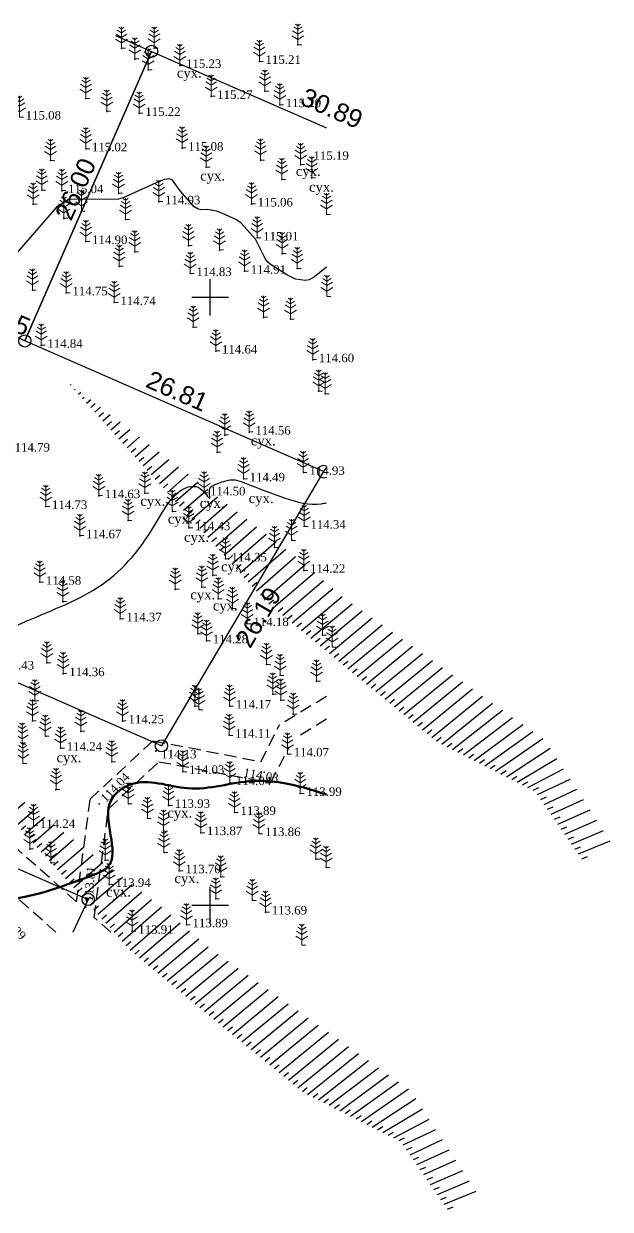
# Model space of a CAD drawing. Header units: millimetres. Extents: x 5405473 to 5405583, y 5524875 to 5524973.
# Drawn here: x 5405534.7 to 5405582.9, y 5524875 to 5524972.5 of the extents above; entities that cross this region are included whole.
import ezdxf
from ezdxf.enums import TextEntityAlignment as Align

# ---------------------------------------------------------------- set-up
doc = ezdxf.new("R2010")
doc.units = ezdxf.units.MM
doc.linetypes.add('0', pattern=[0])
doc.linetypes.add('DASHEDX2', pattern=[1.5, 1, -0.5])
doc.layers.add('11900000', color=1, linetype='Continuous', lineweight=30)
doc.layers.add('ТОЧКИ', color=7, linetype='Continuous', lineweight=30)
for name, color, linetype in [('горизонтали', 42, 'Continuous'), ('дороги', 7, 'Continuous'), ('Ділянки_Межі', 10, 'Continuous'), ('надписи', 7, 'Continuous'), ('Откос', 7, 'Continuous'), ('отметки', 7, 'Continuous'), ('промеры', 185, 'Continuous'), ('Растительность', 7, 'Continuous')]:
    doc.layers.add(name, color=color, linetype=linetype)
doc.styles.get("Standard").update_dxf_attribs({"font": 'arial.ttf'})
doc.styles.add('times', font='times.ttf')

# ---------------------------------------------------------------- blocks, each defined once
blk = doc.blocks.new('A$C51FE15A3')
at = {"layer": 'Растительность', "color": 94, "lineweight": 0}
for points in [[(-0.447, 1.172), (0, 0.895), (0.447, 1.172)], [(-0.343, 1.489), (0, 1.267), (0.343, 1.489)], [(-0.201, 1.726), (0, 1.584), (0.201, 1.726)], [(0, 1.75), (0, 0), (0.319, 0)], [(-0.493, 0.753), (0, 0.444), (0.493, 0.753)]]:
    blk.add_lwpolyline(points, dxfattribs=at)
blk = doc.blocks.new('Geo_Otkos_1', base_point=(5406079.34, 5525314.645, 108.81))
at = {"color": 0, "lineweight": -2}
for p, q in [((5406080.004, 5525313.91, 108.81), (5406080.066, 5525313.965, 108.81)), ((5406080.336, 5525313.543, 108.81), (5406080.402, 5525313.6, 108.81)), ((5406080.668, 5525313.176, 108.81), (5406080.868, 5525313.349, 108.81)), ((5406081.001, 5525312.808, 108.81), (5406081.135, 5525312.925, 108.81)), ((5406081.333, 5525312.441, 108.81), (5406081.67, 5525312.734, 108.81)), ((5406081.665, 5525312.073, 108.81), (5406082.042, 5525312.402, 108.81)), ((5406081.997, 5525311.706, 108.81), (5406082.472, 5525312.119, 108.81)), ((5406082.329, 5525311.338, 108.81), (5406082.706, 5525311.667, 108.81)), ((5406082.661, 5525310.971, 108.81), (5406083.274, 5525311.504, 108.81)), ((5406082.994, 5525310.604, 108.81), (5406083.371, 5525310.932, 108.81)), ((5406083.326, 5525310.236, 108.81), (5406084.076, 5525310.889, 108.81)), ((5406083.658, 5525309.869, 108.81), (5406084.035, 5525310.197, 108.81)), ((5406083.99, 5525309.501, 108.81), (5406084.878, 5525310.274, 108.81)), ((5406084.322, 5525309.134, 108.81), (5406084.699, 5525309.462, 108.81)), ((5406084.654, 5525308.767, 108.81), (5406085.68, 5525309.659, 108.81)), ((5406085.319, 5525308.032, 108.81), (5406086.481, 5525309.044, 108.81)), ((5406084.987, 5525308.399, 108.81), (5406085.364, 5525308.727, 108.81)), ((5406085.983, 5525307.297, 108.81), (5406087.283, 5525308.429, 108.81)), ((5406085.651, 5525307.664, 108.81), (5406086.028, 5525307.993, 108.81)), ((5406086.315, 5525306.929, 108.81), (5406086.692, 5525307.258, 108.81)), ((5406086.647, 5525306.562, 108.81), (5406088.085, 5525307.814, 108.81)), ((5406087.312, 5525305.827, 108.81), (5406088.887, 5525307.199, 108.81)), ((5406086.98, 5525306.195, 108.81), (5406087.357, 5525306.523, 108.81)), ((5406087.976, 5525305.092, 108.81), (5406089.689, 5525306.584, 108.81)), ((5406087.644, 5525305.46, 108.81), (5406088.021, 5525305.788, 108.81)), ((5406088.64, 5525304.357, 108.81), (5406090.491, 5525305.969, 108.81)), ((5406089.305, 5525303.623, 108.81), (5406091.293, 5525305.353, 108.81)), ((5406088.308, 5525304.725, 108.81), (5406088.685, 5525305.053, 108.81)), ((5406088.973, 5525303.99, 108.81), (5406089.35, 5525304.318, 108.81)), ((5406089.969, 5525302.888, 108.81), (5406092.095, 5525304.738, 108.81)), ((5406089.637, 5525303.255, 108.81), (5406090.014, 5525303.584, 108.81)), ((5406090.633, 5525302.153, 108.81), (5406092.896, 5525304.123, 108.81)), ((5406091.298, 5525301.418, 108.81), (5406093.698, 5525303.508, 108.81)), ((5406090.301, 5525302.52, 108.81), (5406090.678, 5525302.849, 108.81)), ((5406091.962, 5525300.683, 108.81), (5406094.5, 5525302.893, 108.81)), ((5406092.626, 5525299.948, 108.81), (5406095.302, 5525302.278, 108.81)), ((5406090.965, 5525301.786, 108.81), (5406091.343, 5525302.114, 108.81)), ((5406091.63, 5525301.051, 108.81), (5406092.007, 5525301.379, 108.81)), ((5406093.291, 5525299.214, 108.81), (5406096.104, 5525301.663, 108.81)), ((5406092.294, 5525300.316, 108.81), (5406092.671, 5525300.644, 108.81)), ((5406093.955, 5525298.479, 108.81), (5406096.906, 5525301.048, 108.81)), ((5406094.619, 5525297.744, 108.81), (5406097.708, 5525300.433, 108.81)), ((5406092.958, 5525299.581, 108.81), (5406093.336, 5525299.909, 108.81)), ((5406095.284, 5525297.009, 108.81), (5406098.51, 5525299.818, 108.81)), ((5406093.623, 5525298.846, 108.81), (5406094, 5525299.174, 108.81)), ((5406094.287, 5525298.111, 108.81), (5406094.664, 5525298.44, 108.81)), ((5406095.948, 5525296.274, 108.81), (5406099.292, 5525299.179, 108.81)), ((5406096.698, 5525295.63, 108.81), (5406100.052, 5525298.514, 108.81)), ((5406094.951, 5525297.376, 108.81), (5406095.329, 5525297.705, 108.81)), ((5406097.463, 5525295, 108.81), (5406100.813, 5525297.849, 108.81)), ((5406095.616, 5525296.642, 108.81), (5406095.993, 5525296.97, 108.81)), ((5406098.228, 5525294.37, 108.81), (5406101.574, 5525297.185, 108.81)), ((5406098.992, 5525293.74, 108.81), (5406102.341, 5525296.529, 108.81)), ((5406096.316, 5525295.944, 108.81), (5406096.694, 5525296.271, 108.81)), ((5406097.081, 5525295.315, 108.81), (5406097.461, 5525295.64, 108.81)), ((5406099.757, 5525293.111, 108.81), (5406103.166, 5525295.944, 108.81)), ((5406097.845, 5525294.685, 108.81), (5406098.227, 5525295.008, 108.81)), ((5406100.522, 5525292.481, 108.81), (5406103.99, 5525295.36, 108.81)), ((5406101.287, 5525291.851, 108.81), (5406104.814, 5525294.775, 108.81)), ((5406098.61, 5525294.055, 108.81), (5406098.994, 5525294.376, 108.81)), ((5406099.375, 5525293.425, 108.81), (5406099.759, 5525293.745, 108.81)), ((5406102.051, 5525291.221, 108.81), (5406105.639, 5525294.191, 108.81)), ((5406102.816, 5525290.592, 108.81), (5406106.463, 5525293.606, 108.81)), ((5406100.14, 5525292.796, 108.81), (5406100.524, 5525293.115, 108.81)), ((5406100.904, 5525292.166, 108.81), (5406101.289, 5525292.485, 108.81)), ((5406103.581, 5525289.962, 108.81), (5406107.287, 5525293.022, 108.81)), ((5406101.669, 5525291.536, 108.81), (5406102.054, 5525291.855, 108.81)), ((5406104.347, 5525289.334, 108.81), (5406108.112, 5525292.437, 108.81)), ((5406105.114, 5525288.708, 108.81), (5406108.936, 5525291.853, 108.81)), ((5406102.434, 5525290.907, 108.81), (5406102.819, 5525291.225, 108.81)), ((5406103.198, 5525290.277, 108.81), (5406103.584, 5525290.595, 108.81)), ((5406105.882, 5525288.081, 108.81), (5406109.76, 5525291.268, 108.81)), ((5406106.649, 5525287.455, 108.81), (5406110.585, 5525290.684, 108.81)), ((5406103.963, 5525289.647, 108.81), (5406104.349, 5525289.965, 108.81)), ((5406107.416, 5525286.828, 108.81), (5406111.409, 5525290.099, 108.81)), ((5406104.731, 5525289.021, 108.81), (5406105.117, 5525289.339, 108.81)), ((5406105.498, 5525288.394, 108.81), (5406105.884, 5525288.712, 108.81)), ((5406108.184, 5525286.202, 108.81), (5406112.233, 5525289.515, 108.81)), ((5406108.951, 5525285.575, 108.81), (5406113.058, 5525288.93, 108.81)), ((5406106.265, 5525287.768, 108.81), (5406106.652, 5525288.085, 108.81)), ((5406109.719, 5525284.949, 108.81), (5406113.882, 5525288.346, 108.81)), ((5406110.531, 5525284.392, 108.81), (5406114.706, 5525287.761, 108.81)), ((5406107.033, 5525287.141, 108.81), (5406107.419, 5525287.458, 108.81)), ((5406107.8, 5525286.515, 108.81), (5406108.187, 5525286.832, 108.81)), ((5406111.415, 5525283.945, 108.81), (5406115.53, 5525287.178, 108.81)), ((5406112.3, 5525283.499, 108.81), (5406116.353, 5525286.594, 108.81)), ((5406108.567, 5525285.889, 108.81), (5406108.955, 5525286.205, 108.81)), ((5406113.184, 5525283.052, 108.81), (5406117.177, 5525286.011, 108.81)), ((5406109.335, 5525285.262, 108.81), (5406109.722, 5525285.578, 108.81)), ((5406110.102, 5525284.636, 108.81), (5406110.49, 5525284.952, 108.81)), ((5406114.068, 5525282.605, 108.81), (5406118, 5525285.428, 108.81)), ((5406114.952, 5525282.158, 108.81), (5406118.824, 5525284.844, 108.81)), ((5406110.973, 5525284.169, 108.81), (5406111.365, 5525284.48, 108.81)), ((5406111.857, 5525283.722, 108.81), (5406112.253, 5525284.028, 108.81)), ((5406115.836, 5525281.711, 108.81), (5406119.427, 5525284.052, 108.81)), ((5406112.742, 5525283.275, 108.81), (5406113.141, 5525283.576, 108.81)), ((5406113.626, 5525282.828, 108.81), (5406114.03, 5525283.123, 108.81)), ((5406116.72, 5525281.264, 108.81), (5406119.976, 5525283.208, 108.81)), ((5406114.51, 5525282.381, 108.81), (5406114.918, 5525282.67, 108.81)), ((5406115.394, 5525281.934, 108.81), (5406115.808, 5525282.214, 108.81)), ((5406116.278, 5525281.487, 108.81), (5406116.702, 5525281.752, 108.81)), ((5406117.604, 5525280.817, 108.81), (5406120.525, 5525282.365, 108.81)), ((5406117.162, 5525281.04, 108.81), (5406117.597, 5525281.286, 108.81)), ((5406118.046, 5525280.593, 108.81), (5406118.495, 5525280.814, 108.81)), ((5406118.388, 5525280.256, 108.81), (5406121.074, 5525281.522, 108.81)), ((5406118.669, 5525279.848, 108.81), (5406119.122, 5525280.059, 108.81)), ((5406118.949, 5525279.439, 108.81), (5406121.624, 5525280.676, 108.81)), ((5406119.51, 5525278.623, 108.81), (5406122.175, 5525279.829, 108.81)), ((5406119.23, 5525279.031, 108.81), (5406119.684, 5525279.239, 108.81)), ((5406120.071, 5525277.806, 108.81), (5406122.725, 5525278.983, 108.81)), ((5406119.791, 5525278.215, 108.81), (5406120.247, 5525278.419, 108.81)), ((5406120.632, 5525276.99, 108.81), (5406123.276, 5525278.136, 108.81)), ((5406120.351, 5525277.398, 108.81), (5406120.809, 5525277.599, 108.81)), ((5406121.193, 5525276.173, 108.81), (5406123.827, 5525277.29, 108.81)), ((5406120.912, 5525276.582, 108.81), (5406121.372, 5525276.779, 108.81)), ((5406121.473, 5525275.765, 108.81), (5406121.934, 5525275.958, 108.81)), ((5406121.754, 5525275.357, 108.81), (5406124.377, 5525276.443, 108.81)), ((5406122.034, 5525274.948, 108.81), (5406122.497, 5525275.138, 108.81))]:
    blk.add_line(p, q, dxfattribs=at)

msp = doc.modelspace()

# ---------------------------------------------------------------- linework, layer by layer
at = {"layer": '11900000', "color": 0, "linetype": '0', "lineweight": 15, "ltscale": 0.7}
for points in [[(5405550, 5524898.496), (5405550, 5524901.504)], [(5405550, 5524898.496), (5405550, 5524901.504)], [(5405550, 5524898.496), (5405550, 5524901.504)], [(5405550, 5524898.496), (5405550, 5524901.504)], [(5405550, 5524898.496), (5405550, 5524901.504)], [(5405550, 5524898.496), (5405550, 5524901.504)], [(5405550, 5524898.496), (5405550, 5524901.504)], [(5405550, 5524898.496), (5405550, 5524901.504)], [(5405550, 5524898.496), (5405550, 5524901.504)], [(5405550, 5524898.496), (5405550, 5524901.504)], [(5405550, 5524898.496), (5405550, 5524901.504)], [(5405548.496, 5524900), (5405551.504, 5524900)], [(5405548.496, 5524900), (5405551.504, 5524900)], [(5405548.496, 5524900), (5405551.504, 5524900)], [(5405548.496, 5524900), (5405551.504, 5524900)], [(5405548.496, 5524900), (5405551.504, 5524900)], [(5405548.496, 5524900), (5405551.504, 5524900)], [(5405548.496, 5524900), (5405551.504, 5524900)], [(5405548.496, 5524900), (5405551.504, 5524900)], [(5405548.496, 5524900), (5405551.504, 5524900)], [(5405548.496, 5524900), (5405551.504, 5524900)], [(5405548.496, 5524900), (5405551.504, 5524900)]]:
    msp.add_lwpolyline(points, dxfattribs=at)
at = {"layer": '11900000', "linetype": '0', "lineweight": 15, "ltscale": 0.7}
for points in [[(5405550, 5524898.496), (5405550, 5524901.504)], [(5405550, 5524898.496), (5405550, 5524901.504)], [(5405550, 5524898.496), (5405550, 5524901.504)], [(5405548.496, 5524900), (5405551.504, 5524900)], [(5405548.496, 5524900), (5405551.504, 5524900)], [(5405548.496, 5524900), (5405551.504, 5524900)], [(5405548.496, 5524900), (5405551.504, 5524900)], [(5405548.496, 5524900), (5405551.504, 5524900)], [(5405548.496, 5524900), (5405551.504, 5524900)]]:
    msp.add_lwpolyline(points, dxfattribs=at)
at = {"layer": '11900000', "color": 7}
for points in [[(5405550, 5524948.5, 0), (5405550, 5524951.5, 0)], [(5405550, 5524948.5, 0), (5405550, 5524951.5, 0)], [(5405548.5, 5524950, 0), (5405551.5, 5524950, 0)], [(5405548.5, 5524950, 0), (5405551.5, 5524950, 0)], [(5405550, 5524898.5, 0), (5405550, 5524901.5, 0)], [(5405550, 5524898.5, 0), (5405550, 5524901.5, 0)], [(5405548.5, 5524900, 0), (5405551.5, 5524900, 0)], [(5405548.5, 5524900, 0), (5405551.5, 5524900, 0)]]:
    msp.add_polyline3d(points, dxfattribs=at)
at = {"layer": 'горизонтали', "color": 32}
msp.add_polyline3d([(5405559.555, 5524952.483, 115), (5405558.587, 5524951.692, 115), (5405558.147, 5524951.442, 115), (5405557.827, 5524951.382, 115), (5405557.027, 5524951.482, 115), (5405556.307, 5524951.852, 115), (5405554.937, 5524952.732, 115), (5405554.727, 5524952.922, 115), (5405554.527, 5524953.192, 115), (5405553.717, 5524954.782, 115), (5405552.537, 5524956.102, 115), (5405552.157, 5524956.372, 115), (5405550.967, 5524956.912, 115), (5405550.517, 5524957.092, 115), (5405549.787, 5524957.212, 115), (5405549.327, 5524957.182, 115), (5405549.017, 5524957.242, 115), (5405548.697, 5524957.432, 115), (5405547.537, 5524958.752, 115), (5405546.907, 5524959.632, 115), (5405546.657, 5524959.752, 115), (5405546.207, 5524959.682, 115), (5405545.557, 5524959.422, 115), (5405542.837, 5524958.172, 115), (5405542.457, 5524958.082, 115), (5405538.607, 5524958.042, 115), (5405538.417, 5524958.082, 115), (5405537.377, 5524957.402, 115), (5405534.117, 5524953.662, 115)], dxfattribs=at)
msp.add_open_spline([(5405476.811, 5524911.208), (5405478.577, 5524910.936), (5405482.15, 5524910.836), (5405487.753, 5524910.726), (5405489.619, 5524917.188), (5405495.917, 5524914.065), (5405499.639, 5524916.398), (5405503.163, 5524916.446), (5405505.422, 5524912.201), (5405510.741, 5524912.765), (5405517.84, 5524907.268), (5405517.736, 5524918.751), (5405526.319, 5524913.304), (5405528.739, 5524920.191), (5405534.133, 5524923.283), (5405541.145, 5524925.692), (5405545.038, 5524930.064), (5405547.24, 5524934.591), (5405549.31, 5524934.412), (5405550.203, 5524932.882), (5405549.792, 5524934.366), (5405550.801, 5524934.735), (5405551.741, 5524935.172), (5405553.708, 5524934.388), (5405555.917, 5524933.521), (5405558.306, 5524932.82), (5405559.418, 5524933.066), (5405559.555, 5524933.105)], degree=3, knots=[639.553594, 639.553594, 639.553594, 639.553594, 645.037599, 650.155211, 654.20471, 660.817642, 664.928993, 667.318617, 670.308652, 677.41329, 682.706882, 689.124319, 696.095438, 699.812558, 707.481109, 714.462237, 721.355903, 725.779106, 726.515958, 727.610805, 728.505739, 728.853044, 730.63022, 731.440457, 735.00311, 738.019619, 738.449354, 738.449354, 738.449354, 738.449354], dxfattribs=at)
at = {"layer": 'горизонтали', "color": 32, "lineweight": 50}
msp.add_open_spline([(5405559.555, 5524909.092), (5405559.134, 5524909.238), (5405557.167, 5524909.867), (5405553.301, 5524910.687), (5405548.416, 5524908.907), (5405544.244, 5524910.782), (5405541.273, 5524908.538), (5405541.831, 5524905.932), (5405542.202, 5524903.177), (5405538.819, 5524901.9), (5405535.922, 5524900.789), (5405532.39, 5524900.291), (5405530.861, 5524900.44), (5405530.171, 5524900.552)], degree=3, knots=[157.969432, 157.969432, 157.969432, 157.969432, 159.30047, 164.118397, 169.517114, 174.24055, 176.267405, 179.154534, 181.765719, 183.175837, 189.048759, 191.580394, 193.680129, 193.680129, 193.680129, 193.680129], dxfattribs=at)
at = {"layer": 'дороги', "color": 7, "linetype": 'DASHEDX2'}
for points, elevation in [([(5405539.025, 5524900.277), (5405526.201, 5524911.666), (5405519.211, 5524918.065), (5405516.109, 5524920.874), (5405507.325, 5524928.213), (5405498.739, 5524935.236), (5405488.419, 5524943.754), (5405478.555, 5524952.36), (5405476.811, 5524953.814)], 112.707), ([(5405537.327, 5524897.773), (5405524.191, 5524909.438), (5405518.086, 5524914.946)], 112.707), ([(5405539.025, 5524900.277), (5405540.13, 5524908.714), (5405545.295, 5524913.53), (5405554.172, 5524911.804), (5405555.665, 5524914.791)], 113.813), ([(5405540.47, 5524898.994), (5405541.642, 5524907.936), (5405545.789, 5524911.804), (5405554.962, 5524910.07), (5405556.524, 5524913.043)], 113.813), ([(5405541.845, 5524897.773), (5405540.47, 5524898.994)], 112.707)]:
    msp.add_lwpolyline(points, dxfattribs=dict(at, elevation=elevation))
for points in [[(5405559.555, 5524917.172), (5405555.665, 5524914.791)], [(5405559.555, 5524915.297), (5405557.016, 5524913.743)]]:
    msp.add_lwpolyline(points, dxfattribs=at)
at = {"layer": 'Ділянки_Межі', "lineweight": 25}
for points in [[(5405542.223, 5524971.525), (5405545.191, 5524970.226), (5405534.764, 5524946.408), (5405531.332, 5524947.911), (5405517.141, 5524954.124)], [(5405542.223, 5524971.525), (5405545.191, 5524970.226), (5405559.555, 5524963.938)], [(5405559.555, 5524936.027), (5405559.319, 5524935.658), (5405545.992, 5524913.11), (5405520.904, 5524924.094), (5405503.281, 5524931.809), (5405485.638, 5524939.534), (5405476.811, 5524943.398)], [(5405476.811, 5524928.115), (5405504.504, 5524915.991), (5405539.966, 5524900.465), (5405538.713, 5524897.773)]]:
    msp.add_lwpolyline(points, dxfattribs=at)
at = {"layer": 'Ділянки_Межі'}
for points in [[(5405534.764, 5524946.408), (5405545.191, 5524970.226), (5405559.555, 5524963.938)], [(5405559.555, 5524936.027), (5405559.319, 5524935.658), (5405534.764, 5524946.408)]]:
    msp.add_lwpolyline(points, dxfattribs=at)
at = {"layer": 'Ділянки_Межі', "lineweight": 0}
msp.add_lwpolyline([(5405520.904, 5524924.094), (5405531.332, 5524947.911), (5405534.764, 5524946.408), (5405559.319, 5524935.658), (5405545.992, 5524913.11)], close=True, dxfattribs=at)
msp.add_lwpolyline([(5405496.663, 5524897.773), (5405504.504, 5524915.991), (5405539.966, 5524900.465), (5405538.713, 5524897.773)], dxfattribs=at)
at = {"layer": 'отметки', "color": 7}
for p in [(5405557.215, 5524970.752, 115.282), (5405542.71, 5524970.479, 115.275), (5405545.41, 5524970.49, 115.276), (5405543.814, 5524969.596, 115.207), (5405544.914, 5524968.702, 115.199), (5405547.513, 5524969.063, 115.228), (5405554.052, 5524969.397, 115.208), (5405554.495, 5524966.96, 115.198), (5405539.793, 5524966.348, 115.118), (5405550.079, 5524966.517, 115.275), (5405555.715, 5524965.84, 115.202), (5405541.499, 5524965.283, 115.109), (5405544.164, 5524965.116, 115.217), (5405539.781, 5524962.203, 115.016), (5405547.686, 5524962.261, 115.08), (5405536.881, 5524961.254, 115.147), (5405554.134, 5524961.27, 115.277), (5405557.44, 5524960.901, 115.193), (5405549.684, 5524960.693, 115.11), (5405555.888, 5524959.677, 115.187), (5405558.343, 5524959.815, 115.179), (5405536.161, 5524958.823, 115.08), (5405537.817, 5524958.764, 115.039), (5405542.472, 5524958.529, 115.024), (5405535.448, 5524957.659, 115.075), (5405539.387, 5524957.052, 114.939), (5405539.418, 5524957.077, 114.95), (5405545.787, 5524957.852, 114.927), (5405553.397, 5524957.669, 115.061), (5405537.978, 5524956.488, 114.952), (5405543.049, 5524956.385, 114.911), (5405539.792, 5524954.578, 114.902), (5405548.206, 5524954.232, 114.909), (5405553.855, 5524954.876, 115.006), (5405543.802, 5524953.734, 114.786), (5405550.77, 5524953.879, 114.893), (5405555.913, 5524953.569, 115.066), (5405542.532, 5524952.535, 114.846), (5405552.831, 5524952.136, 114.909), (5405557.158, 5524952.353, 115.051), (5405548.366, 5524951.947, 114.835), (5405535.397, 5524950.577, 114.863), (5405538.175, 5524950.362, 114.749), (5405542.118, 5524949.56, 114.741), (5405554.387, 5524948.347, 114.762), (5405548.595, 5524947.538, 114.727), (5405556.602, 5524948.188, 114.812), (5405536.114, 5524946.044, 114.843), (5405550.47, 5524945.574, 114.642), (5405558.429, 5524944.859, 114.599), (5405558.914, 5524942.27, 114.571), (5405559.455, 5524942.049, 114.568), (5405551.197, 5524938.668, 114.498), (5405553.213, 5524938.904, 114.563), (5405550.569, 5524937.241, 114.542), (5405557.66, 5524935.598, 114.928), (5405552.744, 5524935.058, 114.493), (5405540.844, 5524933.68, 114.633), (5405544.637, 5524933.893, 114.51), (5405549.494, 5524933.909, 114.501), (5405536.494, 5524932.788, 114.732), (5405546.893, 5524932.379, 114.43), (5405543.253, 5524931.637, 114.551), (5405548.253, 5524931.042, 114.427), (5405557.739, 5524931.17, 114.339), (5405539.296, 5524930.38, 114.674), (5405556.709, 5524930.01, 114.251), (5405555.291, 5524929.432, 114.29), (5405551.254, 5524928.478, 114.349), (5405550.22, 5524927.118, 114.332), (5405557.706, 5524927.541, 114.218), (5405535.997, 5524926.561, 114.583), (5405547.126, 5524925.977, 114.404), (5405549.322, 5524926.161, 114.358), (5405537.887, 5524924.958, 114.509), (5405550.672, 5524925.209, 114.256), (5405551.833, 5524924.417, 114.247), (5405542.612, 5524923.551, 114.374), (5405553.055, 5524923.156, 114.178), (5405548.981, 5524922.312, 114.279), (5405559.243, 5524922.208, 114.239), (5405549.712, 5524921.736, 114.279), (5405536.586, 5524919.931, 114.396), (5405537.916, 5524919.04, 114.36), (5405554.631, 5524919.798, 114.211), (5405555.759, 5524918.911, 114.163), (5405558.752, 5524918.428, 114.147), (5405555.143, 5524917.363, 114.141), (5405535.596, 5524916.812, 114.334), (5405548.746, 5524916.369, 114.189), (5405549.085, 5524916.089, 114.189), (5405551.604, 5524916.379, 114.171), (5405555.82, 5524916.865, 114.141), (5405535.393, 5524915.151, 114.323), (5405542.791, 5524915.148, 114.253), (5405556.834, 5524915.704, 114.102), (5405539.371, 5524914.286, 114.21), (5405536.456, 5524913.888, 114.276), (5405551.555, 5524913.981, 114.113), (5405537.709, 5524912.903, 114.242), (5405545.542, 5524912.667, 114.126), (5405556.363, 5524912.437, 114.075), (5405541.912, 5524911.784, 114.195), (5405547.762, 5524910.992, 114.028), (5405554.437, 5524910.937, 114.031), (5405537.32, 5524909.501, 114.241), (5405537.339, 5524909.507, 114.232), (5405551.611, 5524910.08, 114.041), (5405540.886, 5524908.325, 114.041), (5405543.274, 5524908.346, 113.903), (5405557.411, 5524909.19, 113.994), (5405546.584, 5524908.206, 113.932), (5405551.993, 5524907.624, 113.891), (5405535.498, 5524906.552, 114.242), (5405544.849, 5524907.152, 113.878), (5405546.173, 5524906.105, 113.872), (5405549.233, 5524905.963, 113.868), (5405554.021, 5524905.888, 113.865), (5405535.184, 5524904.62, 114.338), (5405536.921, 5524903.475, 114.285), (5405541.377, 5524903.698, 114.024), (5405546.21, 5524904.333, 113.852), (5405558.699, 5524903.797, 113.754), (5405547.466, 5524902.827, 113.703), (5405559.535, 5524903.119, 113.76), (5405541.706, 5524901.705, 113.936), (5405550.872, 5524902.336, 113.768), (5405550.463, 5524900.517, 113.708), (5405539.774, 5524899.839, 113.813), (5405553.47, 5524900.401, 113.72), (5405554.561, 5524899.438, 113.688), (5405543.588, 5524897.851, 113.912), (5405548.052, 5524898.385, 113.893)]:
    msp.add_point(p, dxfattribs=at)
at = {"layer": 'ТОЧКИ'}
for centre in [(5405545.191, 5524970.226), (5405534.764, 5524946.408, 107.24), (5405545.992, 5524913.11), (5405539.966, 5524900.465)]:
    msp.add_circle(centre, 0.5, dxfattribs=at)
for start, end in [(90, 270), (61.89031, 89.99834), (270.00164, 298.10984)]:
    msp.add_arc((5405559.319, 5524935.658), 0.5, start, end, dxfattribs=at)

# ---------------------------------------------------------------- block references
at = {"layer": 'Откос', "color": 7}
for p in [(5405537.853, 5524943.499, 102.36), (5405526.822, 5524914.685, 100.01)]:
    msp.add_blockref('Geo_Otkos_1', p, dxfattribs=at)
at = {"layer": 'Растительность', "color": 7}
for p in [(5405542.71, 5524970.48, 115.28), (5405545.41, 5524970.49, 115.28), (5405557.22, 5524970.75, 115.28), (5405543.81, 5524969.6, 115.21), (5405547.51, 5524969.06, 115.23), (5405554.05, 5524969.4, 115.21), (5405544.91, 5524968.7, 115.2), (5405554.5, 5524966.96, 115.2), (5405539.79, 5524966.36, 115.12), (5405550.08, 5524966.54, 115.28), (5405541.5, 5524965.3, 115.11), (5405544.16, 5524965.14, 115.22), (5405555.72, 5524965.84, 115.2), (5405534.33, 5524964.82, 115.08), (5405539.78, 5524962.22, 115.02), (5405547.69, 5524962.28, 115.08), (5405536.88, 5524961.25, 115.15), (5405554.14, 5524961.29, 115.28), (5405549.68, 5524960.71, 115.11), (5405557.44, 5524960.92, 115.19), (5405555.89, 5524959.7, 115.19), (5405558.35, 5524959.83, 115.18), (5405536.16, 5524958.82, 115.08), (5405537.82, 5524958.78, 115.04), (5405542.47, 5524958.55, 115.02), (5405535.45, 5524957.66, 115.07), (5405545.79, 5524957.87, 114.93), (5405553.4, 5524957.69, 115.06), (5405537.98, 5524956.5, 114.95), (5405539.42, 5524957.09, 114.95), (5405543.05, 5524956.4, 114.91), (5405559.57, 5524956.82, 115.17), (5405539.79, 5524954.59, 114.9), (5405553.86, 5524954.89, 115.01), (5405543.8, 5524953.75, 114.79), (5405548.21, 5524954.25, 114.91), (5405550.77, 5524953.89, 114.89), (5405555.92, 5524953.59, 115.07), (5405542.53, 5524952.55, 114.85), (5405557.16, 5524952.37, 115.05), (5405548.37, 5524951.96, 114.84), (5405552.83, 5524952.15, 114.91), (5405535.39, 5524950.59, 114.86), (5405538.17, 5524950.37, 114.75), (5405542.12, 5524949.57, 114.74), (5405559.6, 5524950.06, 114.93), (5405548.6, 5524947.55, 114.73), (5405554.39, 5524948.36, 114.76), (5405556.6, 5524948.2, 114.81), (5405536.11, 5524946.06, 114.84), (5405550.47, 5524945.59, 114.64), (5405558.43, 5524944.87, 114.6), (5405558.92, 5524942.28, 114.57), (5405559.46, 5524942.06, 114.57), (5405551.2, 5524938.68, 114.5), (5405553.21, 5524938.92, 114.56), (5405550.57, 5524937.25, 114.54), (5405552.75, 5524935.07, 114.49), (5405557.64, 5524935.58, 114.93), (5405544.64, 5524933.9, 114.51), (5405549.5, 5524933.92, 114.5), (5405540.84, 5524933.69, 114.63), (5405536.49, 5524932.8, 114.73), (5405546.89, 5524932.39, 114.43), (5405543.25, 5524931.65, 114.55), (5405548.25, 5524931.05, 114.43), (5405557.73, 5524931.16, 114.34), (5405539.29, 5524930.4, 114.67), (5405556.7, 5524930, 114.25), (5405555.29, 5524929.43, 114.29), (5405551.26, 5524928.49, 114.35), (5405550.22, 5524927.13, 114.33), (5405557.7, 5524927.53, 114.22), (5405535.99, 5524926.58, 114.58), (5405549.32, 5524926.17, 114.36), (5405547.13, 5524925.99, 114.4), (5405550.67, 5524925.2, 114.26), (5405537.88, 5524924.97, 114.51), (5405551.83, 5524924.41, 114.25), (5405542.61, 5524923.56, 114.37), (5405553.05, 5524923.15, 114.18), (5405548.98, 5524922.31, 114.28), (5405559.24, 5524922.2, 114.24), (5405549.71, 5524921.73, 114.28), (5405560.02, 5524921.22, 114.14), (5405536.58, 5524919.94, 114.4), (5405554.63, 5524919.79, 114.21), (5405537.91, 5524919.05, 114.36), (5405555.75, 5524918.9, 114.16), (5405558.75, 5524918.42, 114.15), (5405555.14, 5524917.36, 114.14), (5405535.59, 5524916.82, 114.33), (5405548.74, 5524916.36, 114.19), (5405551.6, 5524916.37, 114.17), (5405555.81, 5524916.86, 114.14), (5405549.08, 5524916.08, 114.19), (5405556.83, 5524915.7, 114.1), (5405535.39, 5524915.16, 114.32), (5405539.37, 5524914.3, 114.21), (5405542.79, 5524915.16, 114.25), (5405536.45, 5524913.9, 114.28), (5405551.55, 5524913.97, 114.11), (5405534.54, 5524913.24, 114.3), (5405537.71, 5524912.91, 114.24), (5405556.36, 5524912.43, 114.07), (5405534.6, 5524911.65, 114.29), (5405541.91, 5524911.8, 114.19), (5405547.76, 5524910.98, 114.03), (5405537.33, 5524909.52, 114.23), (5405551.61, 5524910.07, 114.04), (5405557.41, 5524909.18, 113.99), (5405543.27, 5524908.34, 113.9), (5405546.58, 5524908.2, 113.93), (5405551.99, 5524907.61, 113.89), (5405535.49, 5524906.56, 114.24), (5405544.84, 5524907.14, 113.88), (5405546.17, 5524906.1, 113.87), (5405549.23, 5524905.95, 113.87), (5405554.01, 5524905.88, 113.86), (5405535.17, 5524904.64, 114.34), (5405541.37, 5524903.71, 114.02), (5405546.2, 5524904.32, 113.85), (5405558.69, 5524903.79, 113.75), (5405536.91, 5524903.49, 114.29), (5405547.46, 5524902.82, 113.7), (5405559.53, 5524903.11, 113.76), (5405541.7, 5524901.71, 113.94), (5405550.87, 5524902.32, 113.77), (5405550.46, 5524900.51, 113.71), (5405553.46, 5524900.39, 113.72), (5405554.55, 5524899.43, 113.69), (5405543.58, 5524897.86, 113.91), (5405548.05, 5524898.38, 113.89), (5405557.54, 5524896.7, 113.68)]:
    msp.add_blockref('A$C51FE15A3', p, dxfattribs=at)

# ---------------------------------------------------------------- texts
at = {"layer": 'надписи', "color": 7, "style": 'times'}
for p in [(5405547.262, 5524968.863, 111.861), (5405549.182, 5524960.4, 111.861), (5405557.044, 5524960.78, 111.861), (5405558.126, 5524959.48, 111.861), (5405553.341, 5524938.615, 111.861), (5405553.169, 5524933.874, 111.861), (5405544.262, 5524933.652, 111.861), (5405549.138, 5524933.481, 111.861), (5405546.516, 5524932.184, 111.861), (5405547.855, 5524930.685, 111.861), (5405550.898, 5524928.259, 111.861), (5405548.367, 5524925.956, 111.861), (5405550.224, 5524925.04, 111.861), (5405537.37, 5524912.556, 111.861), (5405546.478, 5524908.006, 111.861), (5405547.06, 5524902.617, 111.861), (5405541.445, 5524901.505, 111.861)]:
    msp.add_text('сух.', height=0.8, dxfattribs=at).set_placement(p, align=Align.TOP_LEFT)
at = {"layer": 'отметки', "color": 7, "style": 'times'}
for s, p in [('115.21', (5405554.552, 5524969.897, 115.208)), ('115.23', (5405548.013, 5524969.563, 115.228)), ('115.27', (5405550.579, 5524967.017, 115.275)), ('115.20', (5405556.215, 5524966.34, 115.202)), ('115.08', (5405534.832, 5524965.317, 115.084)), ('115.22', (5405544.664, 5524965.616, 115.217)), ('115.02', (5405540.281, 5524962.703, 115.016)), ('115.08', (5405548.186, 5524962.761, 115.08)), ('115.19', (5405558.49, 5524962.009, 115.193)), ('115.04', (5405538.317, 5524959.264, 115.039)), ('114.93', (5405546.287, 5524958.352, 114.927)), ('115.06', (5405553.897, 5524958.169, 115.061)), ('114.90', (5405540.292, 5524955.078, 114.902)), ('115.01', (5405554.355, 5524955.376, 115.006)), ('114.83', (5405548.866, 5524952.447, 114.835)), ('114.91', (5405553.331, 5524952.636, 114.909)), ('114.75', (5405538.675, 5524950.862, 114.749)), ('114.74', (5405542.618, 5524950.06, 114.741)), ('114.84', (5405536.614, 5524946.544, 114.843)), ('114.64', (5405550.97, 5524946.074, 114.642)), ('114.60', (5405558.929, 5524945.359, 114.599)), ('114.56', (5405553.713, 5524939.404, 114.563)), ('114.79', (5405533.922, 5524938.006, 114.786)), ('114.49', (5405553.244, 5524935.558, 114.493)), ('114.93', (5405558.16, 5524936.098, 114.928)), ('114.63', (5405541.344, 5524934.18, 114.633)), ('114.50', (5405549.994, 5524934.409, 114.501)), ('114.73', (5405536.994, 5524933.288, 114.732)), ('114.34', (5405558.239, 5524931.67, 114.339)), ('114.67', (5405539.796, 5524930.88, 114.674)), ('114.43', (5405548.753, 5524931.542, 114.427)), ('114.35', (5405551.754, 5524928.978, 114.349)), ('114.22', (5405558.206, 5524928.041, 114.218)), ('114.58', (5405536.497, 5524927.061, 114.583)), ('114.37', (5405543.112, 5524924.051, 114.374)), ('114.18', (5405553.555, 5524923.656, 114.178)), ('114.28', (5405550.212, 5524922.236, 114.279)), ('114.43', (5405532.619, 5524920.085, 114.427)), ('114.36', (5405538.416, 5524919.54, 114.36)), ('114.17', (5405552.104, 5524916.879, 114.171)), ('114.25', (5405543.291, 5524915.648, 114.253)), ('114.11', (5405552.055, 5524914.481, 114.113)), ('114.24', (5405538.209, 5524913.403, 114.242)), ('114.13', (5405545.974, 5524912.776, 114.126)), ('114.07', (5405556.863, 5524912.937, 114.075)), ('114.03', (5405548.262, 5524911.492, 114.028)), ('114.04', (5405552.111, 5524910.58, 114.041)), ('113.99', (5405557.911, 5524909.69, 113.994)), ('113.93', (5405547.084, 5524908.706, 113.932)), ('113.89', (5405552.493, 5524908.124, 113.891)), ('114.24', (5405535.998, 5524907.052, 114.242)), ('113.87', (5405549.733, 5524906.463, 113.868)), ('113.86', (5405554.521, 5524906.388, 113.865)), ('113.70', (5405547.966, 5524903.327, 113.703)), ('113.94', (5405542.206, 5524902.205, 113.936)), ('113.69', (5405555.061, 5524899.938, 113.688)), ('113.89', (5405548.552, 5524898.885, 113.893)), ('113.91', (5405544.088, 5524898.351, 113.912))]:
    msp.add_text(s, height=0.7, dxfattribs=at).set_placement(p, align=Align.TOP_LEFT)
for s, rotation, p in [('114.03', 349.87362, (5405552.812, 5524911.285, 114.031)), ('114.04', 45.99592, (5405540.914, 5524908.883, 114.041)), ('113.81', 85.65692, (5405539.645, 5524900.329, 113.813)), ('113.89', 314.49115, (5405532.901, 5524899.642, 113.887))]:
    msp.add_text(s, height=0.7, rotation=rotation, dxfattribs=at).set_placement(p, align=Align.TOP_LEFT)
at = {"layer": 'промеры', "char_height": 1.5, "attachment_point": 1}
for s, insert, rotation in [('30.89', (5405557.906, 5524967.289), 336.35584), ('26.00', (5405537.194, 5524956.802), 66.37949), ('3.75', (5405531.653, 5524949.779), 336.35584), ('26.81', (5405545.194, 5524944.033), 336.35584), ('26.19', (5405551.987, 5524921.792), 59.77817)]:
    msp.add_mtext(s, dxfattribs=dict(at, insert=insert, rotation=rotation))

doc.saveas('drawing.dxf')
